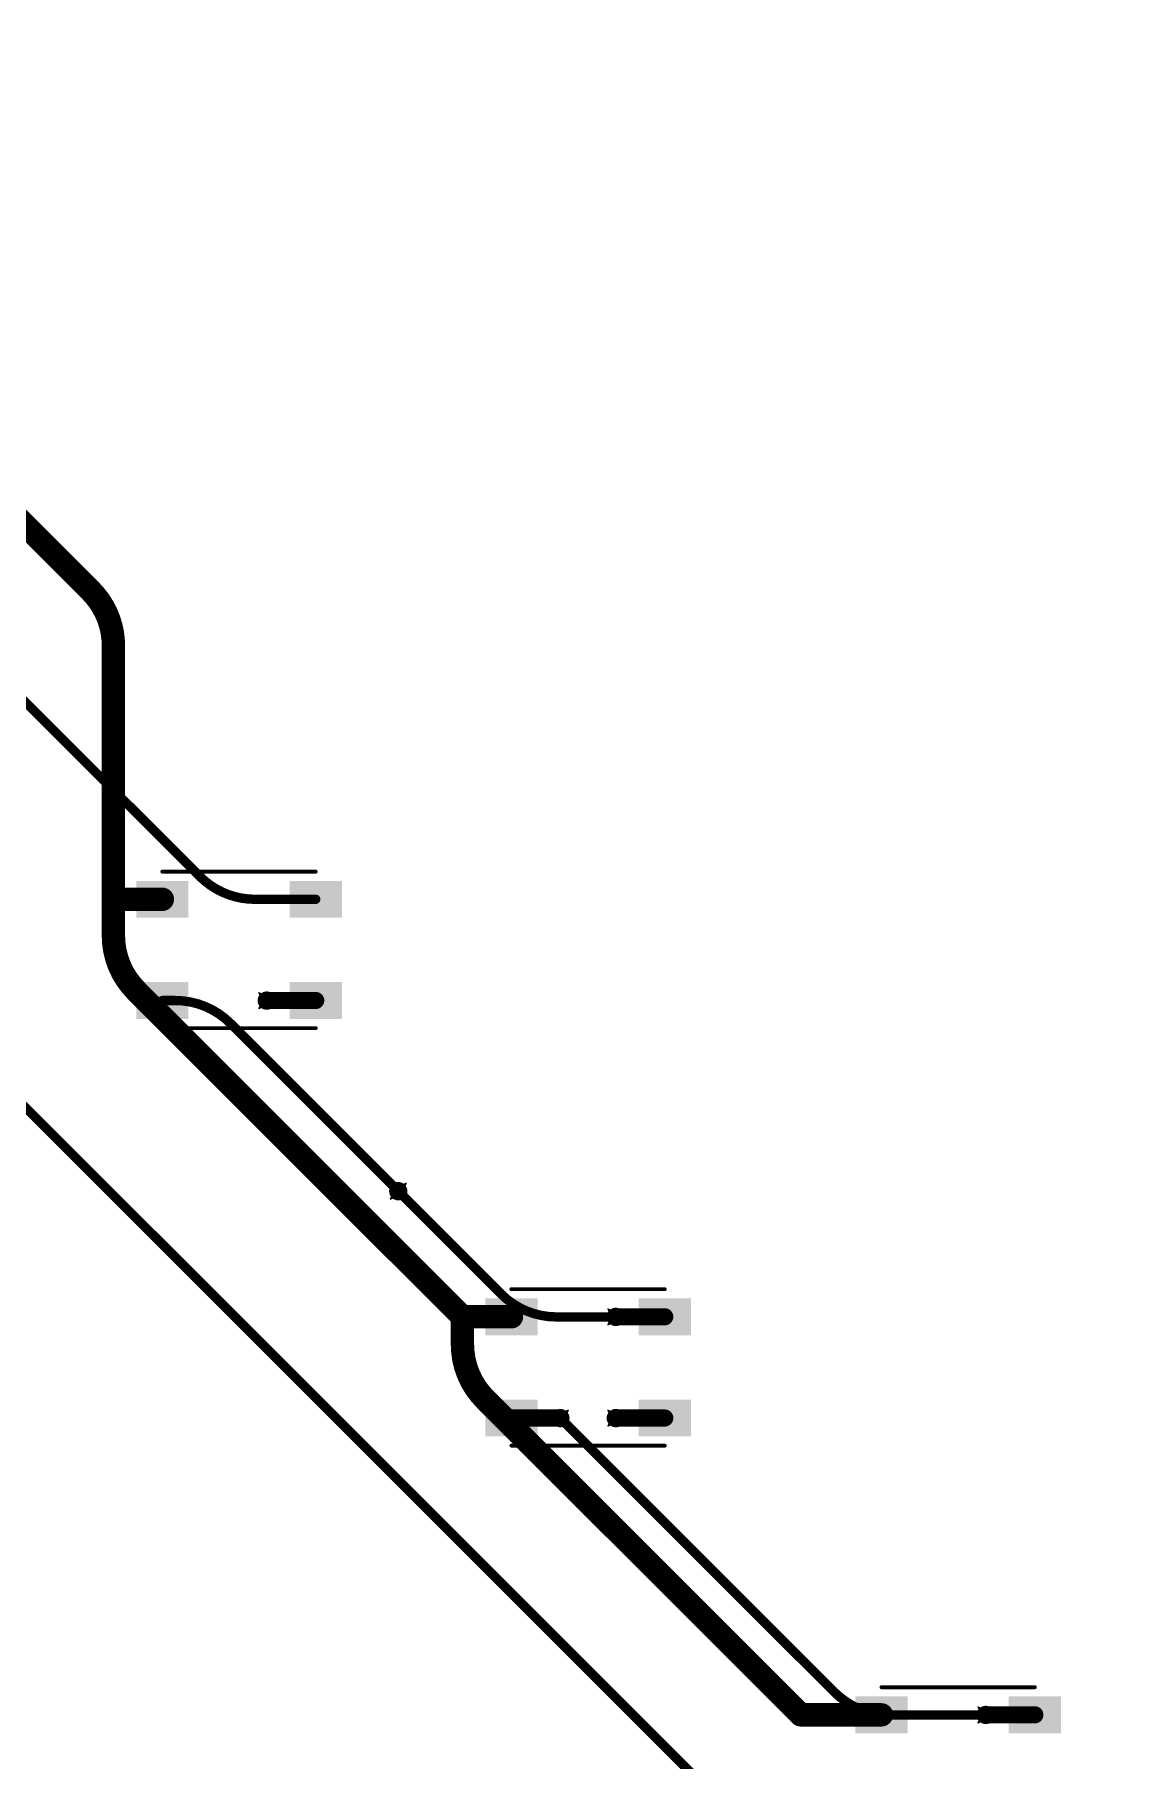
# Model space of a CAD drawing. Header units: inches. Extents: x -11 to 1110, y -7 to 455.
# Drawn here: x 151.7 to 187.6, y 165 to 221.3 of the extents above; entities that cross this region are included whole.
import ezdxf

# ---------------------------------------------------------------- set-up
doc = ezdxf.new("R2010")
doc.units = ezdxf.units.IN
for name, color, linetype in [('Bottom Layer', 5, 'Continuous'), ('Drill Drawing', 1, 'Continuous'), ('Top Layer', 1, 'Continuous'), ('Top Overlay', 2, 'Continuous'), ('Top Paste', 8, 'Continuous'), ('Top Solder', 216, 'Continuous'), ('Via Holes', 16, 'Continuous')]:
    doc.layers.add(name, color=color, linetype=linetype)

# ---------------------------------------------------------------- blocks, each defined once
blk = doc.blocks.new('WS2812B_B_W_144')
at = {"layer": 'Top Layer'}
for points in [[(-3.24999985, 2.15000078), (-1.75000031, 2.15000078), (-1.75000031, 1.15000278), (-3.24999985, 1.15000278)], [(3.24999985, 1.15000278), (1.75000031, 1.15000278), (1.75000031, 2.15000078), (3.24999985, 2.15000078)], [(-3.24999985, -1.15000024), (-1.75000031, -1.15000024), (-1.75000031, -2.14999824), (-3.24999985, -2.14999824)], [(1.75000031, -1.15000024), (3.24999985, -1.15000024), (3.24999985, -2.14999824), (1.75000031, -2.14999824)]]:
    blk.add_hatch(color=1, dxfattribs=at).paths.add_polyline_path(points)
at = {"layer": 'Top Paste'}
for points in [[(-3.24999985, 2.15000078), (-1.75000031, 2.15000078), (-1.75000031, 1.15000278), (-3.24999985, 1.15000278)], [(3.24999985, 1.15000278), (1.75000031, 1.15000278), (1.75000031, 2.15000078), (3.24999985, 2.15000078)], [(-3.24999985, -1.15000024), (-1.75000031, -1.15000024), (-1.75000031, -2.14999824), (-3.24999985, -2.14999824)], [(1.75000031, -1.15000024), (3.24999985, -1.15000024), (3.24999985, -2.14999824), (1.75000031, -2.14999824)]]:
    blk.add_hatch(color=8, dxfattribs=at).paths.add_polyline_path(points)
at = {"layer": 'Top Solder'}
for points in [[(-3.35159985, 2.25160078), (-1.64840031, 2.25160078), (-1.64840031, 1.04840278), (-3.35159985, 1.04840278)], [(3.35159985, 1.04840278), (1.64840031, 1.04840278), (1.64840031, 2.25160078), (3.35159985, 2.25160078)], [(-3.35159985, -1.04840024), (-1.64840031, -1.04840024), (-1.64840031, -2.25159824), (-3.35159985, -2.25159824)], [(1.64840031, -1.04840024), (3.35159985, -1.04840024), (3.35159985, -2.25159824), (1.64840031, -2.25159824)]]:
    blk.add_hatch(color=216, dxfattribs=at).paths.add_polyline_path(points)
at = {"layer": 'Top Overlay'}
for points in [[(-2.50000008, 2.55080008, 0.127, 0.127, 0), (2.50000008, 2.55080008, 0.127, 0.127, 0)], [(-3.556, 1.8034, 0.254, 0.254, 0), (-3.429, 1.6764, 0.254, 0.254, 0)], [(-3.556, 1.5494, 0.254, 0.254, 0), (-3.556, 1.8034, 0.254, 0.254, 0)], [(-3.556, 1.5494, 0.254, 0.254, 0), (-3.429, 1.6764, 0.254, 0.254, 0)], [(-2.50000008, -2.55079754, 0.127, 0.127, 0), (2.50000008, -2.55079754, 0.127, 0.127, 0)]]:
    blk.add_lwpolyline(points, format="xyseb", dxfattribs=at)
for points in [[(-2.53175008, 2.55080008, 0.0635, 0.0635, 1), (-2.46825008, 2.55080008, 0.0635, 0.0635, 1)], [(2.46825008, 2.55080008, 0.0635, 0.0635, 1), (2.53175008, 2.55080008, 0.0635, 0.0635, 1)], [(-3.619499999999999, 1.8034, 0.127, 0.127, 1), (-3.4925, 1.8034, 0.127, 0.127, 1)], [(-3.619499999999999, 1.8034, 0.127, 0.127, 1), (-3.4925, 1.8034, 0.127, 0.127, 1)], [(-3.4925, 1.6764, 0.127, 0.127, 1), (-3.3655, 1.6764, 0.127, 0.127, 1)], [(-3.4925, 1.6764, 0.127, 0.127, 1), (-3.3655, 1.6764, 0.127, 0.127, 1)], [(-3.619499999999999, 1.5494, 0.127, 0.127, 1), (-3.4925, 1.5494, 0.127, 0.127, 1)], [(-3.619499999999999, 1.5494, 0.127, 0.127, 1), (-3.4925, 1.5494, 0.127, 0.127, 1)], [(-2.53175008, -2.55079754, 0.0635, 0.0635, 1), (-2.46825008, -2.55079754, 0.0635, 0.0635, 1)], [(2.46825008, -2.55079754, 0.0635, 0.0635, 1), (2.53175008, -2.55079754, 0.0635, 0.0635, 1)]]:
    blk.add_lwpolyline(points, format="xyseb", close=True, dxfattribs=at)
blk = doc.blocks.new('WS2812B_B_W_153')
at = {"layer": 'Top Layer'}
for points in [[(-3.24999985, 2.15000078), (-1.75000031, 2.15000078), (-1.75000031, 1.15000278), (-3.24999985, 1.15000278)], [(3.24999985, 1.15000278), (1.75000031, 1.15000278), (1.75000031, 2.15000078), (3.24999985, 2.15000078)], [(-3.24999985, -1.15000024), (-1.75000031, -1.15000024), (-1.75000031, -2.14999824), (-3.24999985, -2.14999824)], [(1.75000031, -1.15000024), (3.24999985, -1.15000024), (3.24999985, -2.14999824), (1.75000031, -2.14999824)]]:
    blk.add_hatch(color=1, dxfattribs=at).paths.add_polyline_path(points)
at = {"layer": 'Top Paste'}
for points in [[(-3.24999985, 2.15000078), (-1.75000031, 2.15000078), (-1.75000031, 1.15000278), (-3.24999985, 1.15000278)], [(3.24999985, 1.15000278), (1.75000031, 1.15000278), (1.75000031, 2.15000078), (3.24999985, 2.15000078)], [(-3.24999985, -1.15000024), (-1.75000031, -1.15000024), (-1.75000031, -2.14999824), (-3.24999985, -2.14999824)], [(1.75000031, -1.15000024), (3.24999985, -1.15000024), (3.24999985, -2.14999824), (1.75000031, -2.14999824)]]:
    blk.add_hatch(color=8, dxfattribs=at).paths.add_polyline_path(points)
at = {"layer": 'Top Solder'}
for points in [[(-3.35159985, 2.25160078), (-1.64840031, 2.25160078), (-1.64840031, 1.04840278), (-3.35159985, 1.04840278)], [(3.35159985, 1.04840278), (1.64840031, 1.04840278), (1.64840031, 2.25160078), (3.35159985, 2.25160078)], [(-3.35159985, -1.04840024), (-1.64840031, -1.04840024), (-1.64840031, -2.25159824), (-3.35159985, -2.25159824)], [(1.64840031, -1.04840024), (3.35159985, -1.04840024), (3.35159985, -2.25159824), (1.64840031, -2.25159824)]]:
    blk.add_hatch(color=216, dxfattribs=at).paths.add_polyline_path(points)
at = {"layer": 'Top Overlay'}
for points in [[(-2.50000008, 2.55080008, 0.127, 0.127, 0), (2.50000008, 2.55080008, 0.127, 0.127, 0)], [(-3.556, 1.8034, 0.254, 0.254, 0), (-3.429, 1.6764, 0.254, 0.254, 0)], [(-3.556, 1.5494, 0.254, 0.254, 0), (-3.556, 1.8034, 0.254, 0.254, 0)], [(-3.556, 1.5494, 0.254, 0.254, 0), (-3.429, 1.6764, 0.254, 0.254, 0)], [(-2.50000008, -2.55079754, 0.127, 0.127, 0), (2.50000008, -2.55079754, 0.127, 0.127, 0)]]:
    blk.add_lwpolyline(points, format="xyseb", dxfattribs=at)
for points in [[(-2.53175008, 2.55080008, 0.0635, 0.0635, 1), (-2.46825008, 2.55080008, 0.0635, 0.0635, 1)], [(2.46825008, 2.55080008, 0.0635, 0.0635, 1), (2.53175008, 2.55080008, 0.0635, 0.0635, 1)], [(-3.619499999999999, 1.8034, 0.127, 0.127, 1), (-3.4925, 1.8034, 0.127, 0.127, 1)], [(-3.619499999999999, 1.8034, 0.127, 0.127, 1), (-3.4925, 1.8034, 0.127, 0.127, 1)], [(-3.4925, 1.6764, 0.127, 0.127, 1), (-3.3655, 1.6764, 0.127, 0.127, 1)], [(-3.4925, 1.6764, 0.127, 0.127, 1), (-3.3655, 1.6764, 0.127, 0.127, 1)], [(-3.619499999999999, 1.5494, 0.127, 0.127, 1), (-3.4925, 1.5494, 0.127, 0.127, 1)], [(-3.619499999999999, 1.5494, 0.127, 0.127, 1), (-3.4925, 1.5494, 0.127, 0.127, 1)], [(-2.53175008, -2.55079754, 0.0635, 0.0635, 1), (-2.46825008, -2.55079754, 0.0635, 0.0635, 1)], [(2.46825008, -2.55079754, 0.0635, 0.0635, 1), (2.53175008, -2.55079754, 0.0635, 0.0635, 1)]]:
    blk.add_lwpolyline(points, format="xyseb", close=True, dxfattribs=at)
blk = doc.blocks.new('WS2812B_B_W_162')
at = {"layer": 'Top Layer'}
for points in [[(-3.24999985, 2.15000078), (-1.75000031, 2.15000078), (-1.75000031, 1.15000278), (-3.24999985, 1.15000278)], [(3.24999985, 1.15000278), (1.75000031, 1.15000278), (1.75000031, 2.15000078), (3.24999985, 2.15000078)], [(-3.24999985, -1.15000024), (-1.75000031, -1.15000024), (-1.75000031, -2.14999824), (-3.24999985, -2.14999824)], [(1.75000031, -1.15000024), (3.24999985, -1.15000024), (3.24999985, -2.14999824), (1.75000031, -2.14999824)]]:
    blk.add_hatch(color=1, dxfattribs=at).paths.add_polyline_path(points)
at = {"layer": 'Top Paste'}
for points in [[(-3.24999985, 2.15000078), (-1.75000031, 2.15000078), (-1.75000031, 1.15000278), (-3.24999985, 1.15000278)], [(3.24999985, 1.15000278), (1.75000031, 1.15000278), (1.75000031, 2.15000078), (3.24999985, 2.15000078)], [(-3.24999985, -1.15000024), (-1.75000031, -1.15000024), (-1.75000031, -2.14999824), (-3.24999985, -2.14999824)], [(1.75000031, -1.15000024), (3.24999985, -1.15000024), (3.24999985, -2.14999824), (1.75000031, -2.14999824)]]:
    blk.add_hatch(color=8, dxfattribs=at).paths.add_polyline_path(points)
at = {"layer": 'Top Solder'}
for points in [[(-3.35159985, 2.25160078), (-1.64840031, 2.25160078), (-1.64840031, 1.04840278), (-3.35159985, 1.04840278)], [(3.35159985, 1.04840278), (1.64840031, 1.04840278), (1.64840031, 2.25160078), (3.35159985, 2.25160078)], [(-3.35159985, -1.04840024), (-1.64840031, -1.04840024), (-1.64840031, -2.25159824), (-3.35159985, -2.25159824)], [(1.64840031, -1.04840024), (3.35159985, -1.04840024), (3.35159985, -2.25159824), (1.64840031, -2.25159824)]]:
    blk.add_hatch(color=216, dxfattribs=at).paths.add_polyline_path(points)
at = {"layer": 'Top Overlay'}
for points in [[(-2.50000008, 2.55080008, 0.127, 0.127, 0), (2.50000008, 2.55080008, 0.127, 0.127, 0)], [(-3.556, 1.8034, 0.254, 0.254, 0), (-3.429, 1.6764, 0.254, 0.254, 0)], [(-3.556, 1.5494, 0.254, 0.254, 0), (-3.556, 1.8034, 0.254, 0.254, 0)], [(-3.556, 1.5494, 0.254, 0.254, 0), (-3.429, 1.6764, 0.254, 0.254, 0)], [(-2.50000008, -2.55079754, 0.127, 0.127, 0), (2.50000008, -2.55079754, 0.127, 0.127, 0)]]:
    blk.add_lwpolyline(points, format="xyseb", dxfattribs=at)
for points in [[(-2.53175008, 2.55080008, 0.0635, 0.0635, 1), (-2.46825008, 2.55080008, 0.0635, 0.0635, 1)], [(2.46825008, 2.55080008, 0.0635, 0.0635, 1), (2.53175008, 2.55080008, 0.0635, 0.0635, 1)], [(-3.619499999999999, 1.8034, 0.127, 0.127, 1), (-3.4925, 1.8034, 0.127, 0.127, 1)], [(-3.619499999999999, 1.8034, 0.127, 0.127, 1), (-3.4925, 1.8034, 0.127, 0.127, 1)], [(-3.4925, 1.6764, 0.127, 0.127, 1), (-3.3655, 1.6764, 0.127, 0.127, 1)], [(-3.4925, 1.6764, 0.127, 0.127, 1), (-3.3655, 1.6764, 0.127, 0.127, 1)], [(-3.619499999999999, 1.5494, 0.127, 0.127, 1), (-3.4925, 1.5494, 0.127, 0.127, 1)], [(-3.619499999999999, 1.5494, 0.127, 0.127, 1), (-3.4925, 1.5494, 0.127, 0.127, 1)], [(-2.53175008, -2.55079754, 0.0635, 0.0635, 1), (-2.46825008, -2.55079754, 0.0635, 0.0635, 1)], [(2.46825008, -2.55079754, 0.0635, 0.0635, 1), (2.53175008, -2.55079754, 0.0635, 0.0635, 1)]]:
    blk.add_lwpolyline(points, format="xyseb", close=True, dxfattribs=at)

msp = doc.modelspace()

# ---------------------------------------------------------------- hatches: boundary and pattern name
at = {"layer": 'Bottom Layer'}
h = msp.add_hatch(color=5, dxfattribs=at)
edge = h.paths.add_edge_path()
edge.add_arc((154.22556912, 193.0930098), 0.2999994, 0, 360)
h = msp.add_hatch(color=5, dxfattribs=at)
edge = h.paths.add_edge_path()
edge.add_arc((159.22556928, 189.79300878), 0.2999994, 0, 360)
h = msp.add_hatch(color=5, dxfattribs=at)
edge = h.paths.add_edge_path()
edge.add_arc((163.5125, 183.5785), 0.2999994, 0, 360)
h = msp.add_hatch(color=5, dxfattribs=at)
edge = h.paths.add_edge_path()
edge.add_arc((165.60476912, 179.4786098), 0.2999994, 0, 360)
h = msp.add_hatch(color=5, dxfattribs=at)
edge = h.paths.add_edge_path()
edge.add_arc((170.60476928, 179.4786098), 0.2999994, 0, 360)
h = msp.add_hatch(color=5, dxfattribs=at)
edge = h.paths.add_edge_path()
edge.add_arc((168.7960302, 176.17860878), 0.2999994, 0, 360)
h = msp.add_hatch(color=5, dxfattribs=at)
edge = h.paths.add_edge_path()
edge.add_arc((170.60476928, 176.17860878), 0.2999994, 0, 360)
h = msp.add_hatch(color=5, dxfattribs=at)
edge = h.paths.add_edge_path()
edge.add_arc((176.63360152, 166.5026007), 0.2999994, 0, 360)
h = msp.add_hatch(color=5, dxfattribs=at)
edge = h.paths.add_edge_path()
edge.add_arc((182.66976928, 166.4992098), 0.2999994, 0, 360)
at = {"layer": 'Top Layer'}
h = msp.add_hatch(color=1, dxfattribs=at)
edge = h.paths.add_edge_path()
edge.add_arc((154.22556912, 193.0930098), 0.2999994, 0, 360)
h = msp.add_hatch(color=1, dxfattribs=at)
edge = h.paths.add_edge_path()
edge.add_arc((159.22556928, 189.79300878), 0.2999994, 0, 360)
h = msp.add_hatch(color=1, dxfattribs=at)
edge = h.paths.add_edge_path()
edge.add_arc((163.5125, 183.5785), 0.2999994, 0, 360)
h = msp.add_hatch(color=1, dxfattribs=at)
edge = h.paths.add_edge_path()
edge.add_arc((165.60476912, 179.4786098), 0.2999994, 0, 360)
h = msp.add_hatch(color=1, dxfattribs=at)
edge = h.paths.add_edge_path()
edge.add_arc((170.60476928, 179.4786098), 0.2999994, 0, 360)
h = msp.add_hatch(color=1, dxfattribs=at)
edge = h.paths.add_edge_path()
edge.add_arc((168.7960302, 176.17860878), 0.2999994, 0, 360)
h = msp.add_hatch(color=1, dxfattribs=at)
edge = h.paths.add_edge_path()
edge.add_arc((170.60476928, 176.17860878), 0.2999994, 0, 360)
h = msp.add_hatch(color=1, dxfattribs=at)
edge = h.paths.add_edge_path()
edge.add_arc((176.63360152, 166.5026007), 0.2999994, 0, 360)
h = msp.add_hatch(color=1, dxfattribs=at)
edge = h.paths.add_edge_path()
edge.add_arc((182.66976928, 166.4992098), 0.2999994, 0, 360)
at = {"layer": 'Via Holes'}
h = msp.add_hatch(color=7, dxfattribs=at)
edge = h.paths.add_edge_path()
edge.add_arc((154.22556912, 193.0930098), 0.1499997, 0, 360)
h = msp.add_hatch(color=7, dxfattribs=at)
edge = h.paths.add_edge_path()
edge.add_arc((159.22556928, 189.79300878), 0.1499997, 0, 360)
h = msp.add_hatch(color=7, dxfattribs=at)
edge = h.paths.add_edge_path()
edge.add_arc((163.5125, 183.5785), 0.1499997, 0, 360)
h = msp.add_hatch(color=7, dxfattribs=at)
edge = h.paths.add_edge_path()
edge.add_arc((165.60476912, 179.4786098), 0.1499997, 0, 360)
h = msp.add_hatch(color=7, dxfattribs=at)
edge = h.paths.add_edge_path()
edge.add_arc((170.60476928, 179.4786098), 0.1499997, 0, 360)
h = msp.add_hatch(color=7, dxfattribs=at)
edge = h.paths.add_edge_path()
edge.add_arc((168.7960302, 176.17860878), 0.1499997, 0, 360)
h = msp.add_hatch(color=7, dxfattribs=at)
edge = h.paths.add_edge_path()
edge.add_arc((170.60476928, 176.17860878), 0.1499997, 0, 360)
h = msp.add_hatch(color=7, dxfattribs=at)
edge = h.paths.add_edge_path()
edge.add_arc((176.63360152, 166.5026007), 0.1499997, 0, 360)
h = msp.add_hatch(color=7, dxfattribs=at)
edge = h.paths.add_edge_path()
edge.add_arc((182.66976928, 166.4992098), 0.1499997, 0, 360)

# ---------------------------------------------------------------- linework, layer by layer
at = {"layer": 'Bottom Layer'}
for points in [[(110.1598, 227.5078, 0.3048, 0.3048, 0), (187.4266, 150.241, 0.3048, 0.3048, 0)], [(150.09373842, 206.54766158, 0.7619999999999999, 0.7619999999999999, 0), (153.4816209, 203.1597791, 0.7619999999999999, 0.7619999999999999, 0)], [(153.4816209, 203.1597791, 0.7619999999999999, 0.7619999999999999, -0.198912367379658), (154.22556912, 201.36372732, 0.7619999999999999, 0.7619999999999999, 0)], [(154.22556912, 193.0930098, 0.7619999999999999, 0.7619999999999999, 0), (154.22556912, 201.36372732, 0.7619999999999999, 0.7619999999999999, 0)], [(154.22556912, 191.90991336, 0.7619999999999999, 0.7619999999999999, 0), (154.22556912, 193.0930098, 0.7619999999999999, 0.7619999999999999, 0)], [(154.96951734, 190.11386158, 0.7619999999999999, 0.7619999999999999, -0.198912367379658), (154.22556912, 191.90991336, 0.7619999999999999, 0.7619999999999999, 0)], [(154.96951734, 190.11386158, 0.7619999999999999, 0.7619999999999999, 0), (165.60476912, 179.4786098, 0.7619999999999999, 0.7619999999999999, 0)], [(163.5125, 183.5785, 0.3048, 0.3048, 0), (166.86844198, 180.22255802, 0.3048, 0.3048, 0)], [(168.66449376, 179.4786098, 0.3048, 0.3048, -0.198912367379658), (166.86844198, 180.22255802, 0.3048, 0.3048, 0)], [(165.60476912, 178.58353666, 0.7619999999999999, 0.7619999999999999, 0), (165.60476912, 179.4786098, 0.7619999999999999, 0.7619999999999999, 0)], [(168.66449376, 179.4786098, 0.3048, 0.3048, 0), (170.60476928, 179.4786098, 0.3048, 0.3048, 0)], [(166.34871734, 176.78748488, 0.7619999999999999, 0.7619999999999999, -0.198912367379658), (165.60476912, 178.58353666, 0.7619999999999999, 0.7619999999999999, 0)], [(166.34871734, 176.78748488, 0.7619999999999999, 0.7619999999999999, 0), (176.63360152, 166.5026007, 0.7619999999999999, 0.7619999999999999, 0)], [(168.7960302, 176.17860878, 0.3048, 0.3048, 0), (177.73148096, 167.24315802, 0.3048, 0.3048, 0)], [(179.52394118, 166.49921234, 0.3048, 0.3048, -0.198544851049752), (177.73148096, 167.24315802, 0.3048, 0.3048, 0)], [(179.52753274, 166.4992098, 0.3048, 0.3048, -0.0003535534347885579), (179.52394118, 166.49921234, 0.3048, 0.3048, 0)], [(179.52753274, 166.4992098, 0.3048, 0.3048, 0), (182.66976928, 166.4992098, 0.3048, 0.3048, 0)]]:
    msp.add_lwpolyline(points, format="xyseb", dxfattribs=at)
for points in [[(153.2911209, 203.1597791, 0.3809999999999999, 0.3809999999999999, 1), (153.6721209, 203.1597791, 0.3809999999999999, 0.3809999999999999, 1)], [(153.2911209, 203.1597791, 0.3809999999999999, 0.3809999999999999, 1), (153.6721209, 203.1597791, 0.3809999999999999, 0.3809999999999999, 1)], [(154.03506912, 201.36372732, 0.3809999999999999, 0.3809999999999999, 1), (154.41606912, 201.36372732, 0.3809999999999999, 0.3809999999999999, 1)], [(154.03506912, 201.36372732, 0.3809999999999999, 0.3809999999999999, 1), (154.41606912, 201.36372732, 0.3809999999999999, 0.3809999999999999, 1)], [(154.03506912, 193.0930098, 0.3809999999999999, 0.3809999999999999, 1), (154.41606912, 193.0930098, 0.3809999999999999, 0.3809999999999999, 1)], [(154.03506912, 193.0930098, 0.3809999999999999, 0.3809999999999999, 1), (154.41606912, 193.0930098, 0.3809999999999999, 0.3809999999999999, 1)], [(154.03506912, 191.90991336, 0.3809999999999999, 0.3809999999999999, 1), (154.41606912, 191.90991336, 0.3809999999999999, 0.3809999999999999, 1)], [(154.03506912, 191.90991336, 0.3809999999999999, 0.3809999999999999, 1), (154.41606912, 191.90991336, 0.3809999999999999, 0.3809999999999999, 1)], [(154.77901734, 190.11386158, 0.3809999999999999, 0.3809999999999999, 1), (155.16001734, 190.11386158, 0.3809999999999999, 0.3809999999999999, 1)], [(154.77901734, 190.11386158, 0.3809999999999999, 0.3809999999999999, 1), (155.16001734, 190.11386158, 0.3809999999999999, 0.3809999999999999, 1)], [(163.4363, 183.5785, 0.1524, 0.1524, 1), (163.5887, 183.5785, 0.1524, 0.1524, 1)], [(166.79224198, 180.22255802, 0.1524, 0.1524, 1), (166.94464198, 180.22255802, 0.1524, 0.1524, 1)], [(166.79224198, 180.22255802, 0.1524, 0.1524, 1), (166.94464198, 180.22255802, 0.1524, 0.1524, 1)], [(165.41426912, 179.4786098, 0.3809999999999999, 0.3809999999999999, 1), (165.79526912, 179.4786098, 0.3809999999999999, 0.3809999999999999, 1)], [(165.41426912, 179.4786098, 0.3809999999999999, 0.3809999999999999, 1), (165.79526912, 179.4786098, 0.3809999999999999, 0.3809999999999999, 1)], [(168.58829376, 179.4786098, 0.1524, 0.1524, 1), (168.74069376, 179.4786098, 0.1524, 0.1524, 1)], [(168.58829376, 179.4786098, 0.1524, 0.1524, 1), (168.74069376, 179.4786098, 0.1524, 0.1524, 1)], [(170.52856928, 179.4786098, 0.1524, 0.1524, 1), (170.68096928, 179.4786098, 0.1524, 0.1524, 1)], [(165.41426912, 178.58353666, 0.3809999999999999, 0.3809999999999999, 1), (165.79526912, 178.58353666, 0.3809999999999999, 0.3809999999999999, 1)], [(165.41426912, 178.58353666, 0.3809999999999999, 0.3809999999999999, 1), (165.79526912, 178.58353666, 0.3809999999999999, 0.3809999999999999, 1)], [(166.15821734, 176.78748488, 0.3809999999999999, 0.3809999999999999, 1), (166.53921734, 176.78748488, 0.3809999999999999, 0.3809999999999999, 1)], [(166.15821734, 176.78748488, 0.3809999999999999, 0.3809999999999999, 1), (166.53921734, 176.78748488, 0.3809999999999999, 0.3809999999999999, 1)], [(168.7198302, 176.17860878, 0.1524, 0.1524, 1), (168.8722302, 176.17860878, 0.1524, 0.1524, 1)], [(177.65528096, 167.24315802, 0.1524, 0.1524, 1), (177.80768096, 167.24315802, 0.1524, 0.1524, 1)], [(177.65528096, 167.24315802, 0.1524, 0.1524, 1), (177.80768096, 167.24315802, 0.1524, 0.1524, 1)], [(176.44310152, 166.5026007, 0.3809999999999999, 0.3809999999999999, 1), (176.82410152, 166.5026007, 0.3809999999999999, 0.3809999999999999, 1)], [(179.44774118, 166.49921234, 0.1524, 0.1524, 1), (179.60014118, 166.49921234, 0.1524, 0.1524, 1)], [(179.44774118, 166.49921234, 0.1524, 0.1524, 1), (179.60014118, 166.49921234, 0.1524, 0.1524, 1)], [(179.45133274, 166.4992098, 0.1524, 0.1524, 1), (179.60373274, 166.4992098, 0.1524, 0.1524, 1)], [(179.45133274, 166.4992098, 0.1524, 0.1524, 1), (179.60373274, 166.4992098, 0.1524, 0.1524, 1)], [(182.59356928, 166.4992098, 0.1524, 0.1524, 1), (182.74596928, 166.4992098, 0.1524, 0.1524, 1)]]:
    msp.add_lwpolyline(points, format="xyseb", close=True, dxfattribs=at)
at = {"layer": 'Drill Drawing'}
for points in [[(153.97156912, 193.3470098, 0.0508, 0.0508, 0), (154.22556912, 193.2200098, 0.0508, 0.0508, 0)], [(153.97156912, 193.3470098, 0.0508, 0.0508, 0), (154.09856912, 193.0930098, 0.0508, 0.0508, 0)], [(153.97156912, 192.8390098, 0.0508, 0.0508, 0), (154.09856912, 193.0930098, 0.0508, 0.0508, 0)], [(154.22556912, 193.2200098, 0.0508, 0.0508, 0), (154.47956912, 193.3470098, 0.0508, 0.0508, 0)], [(154.35256912, 193.0930098, 0.0508, 0.0508, 0), (154.47956912, 193.3470098, 0.0508, 0.0508, 0)], [(154.35256912, 193.0930098, 0.0508, 0.0508, 0), (154.47956912, 192.8390098, 0.0508, 0.0508, 0)], [(153.97156912, 192.8390098, 0.0508, 0.0508, 0), (154.22556912, 192.9660098, 0.0508, 0.0508, 0)], [(154.22556912, 192.9660098, 0.0508, 0.0508, 0), (154.47956912, 192.8390098, 0.0508, 0.0508, 0)], [(158.97156928, 190.04700878, 0.0508, 0.0508, 0), (159.22556928, 189.92000878, 0.0508, 0.0508, 0)], [(158.97156928, 190.04700878, 0.0508, 0.0508, 0), (159.09856928, 189.79300878, 0.0508, 0.0508, 0)], [(158.97156928, 189.53900878, 0.0508, 0.0508, 0), (159.09856928, 189.79300878, 0.0508, 0.0508, 0)], [(158.97156928, 189.53900878, 0.0508, 0.0508, 0), (159.22556928, 189.66600878, 0.0508, 0.0508, 0)], [(159.22556928, 189.92000878, 0.0508, 0.0508, 0), (159.47956928, 190.04700878, 0.0508, 0.0508, 0)], [(159.22556928, 189.66600878, 0.0508, 0.0508, 0), (159.47956928, 189.53900878, 0.0508, 0.0508, 0)], [(159.35256928, 189.79300878, 0.0508, 0.0508, 0), (159.47956928, 190.04700878, 0.0508, 0.0508, 0)], [(159.35256928, 189.79300878, 0.0508, 0.0508, 0), (159.47956928, 189.53900878, 0.0508, 0.0508, 0)], [(163.2585, 183.8325, 0.0508, 0.0508, 0), (163.5125, 183.7055, 0.0508, 0.0508, 0)], [(163.2585, 183.8325, 0.0508, 0.0508, 0), (163.3855, 183.5785, 0.0508, 0.0508, 0)], [(163.2585, 183.3245, 0.0508, 0.0508, 0), (163.3855, 183.5785, 0.0508, 0.0508, 0)], [(163.5125, 183.7055, 0.0508, 0.0508, 0), (163.7665, 183.8325, 0.0508, 0.0508, 0)], [(163.6395, 183.5785, 0.0508, 0.0508, 0), (163.7665, 183.8325, 0.0508, 0.0508, 0)], [(163.6395, 183.5785, 0.0508, 0.0508, 0), (163.7665, 183.3245, 0.0508, 0.0508, 0)], [(163.2585, 183.3245, 0.0508, 0.0508, 0), (163.5125, 183.4515, 0.0508, 0.0508, 0)], [(163.5125, 183.4515, 0.0508, 0.0508, 0), (163.7665, 183.3245, 0.0508, 0.0508, 0)], [(165.35076912, 179.7326098, 0.0508, 0.0508, 0), (165.60476912, 179.6056098, 0.0508, 0.0508, 0)], [(165.35076912, 179.7326098, 0.0508, 0.0508, 0), (165.47776912, 179.4786098, 0.0508, 0.0508, 0)], [(165.60476912, 179.6056098, 0.0508, 0.0508, 0), (165.85876912, 179.7326098, 0.0508, 0.0508, 0)], [(165.73176912, 179.4786098, 0.0508, 0.0508, 0), (165.85876912, 179.7326098, 0.0508, 0.0508, 0)], [(170.35076928, 179.7326098, 0.0508, 0.0508, 0), (170.60476928, 179.6056098, 0.0508, 0.0508, 0)], [(170.35076928, 179.7326098, 0.0508, 0.0508, 0), (170.47776928, 179.4786098, 0.0508, 0.0508, 0)], [(170.60476928, 179.6056098, 0.0508, 0.0508, 0), (170.85876928, 179.7326098, 0.0508, 0.0508, 0)], [(170.73176928, 179.4786098, 0.0508, 0.0508, 0), (170.85876928, 179.7326098, 0.0508, 0.0508, 0)], [(165.35076912, 179.2246098, 0.0508, 0.0508, 0), (165.47776912, 179.4786098, 0.0508, 0.0508, 0)], [(165.35076912, 179.2246098, 0.0508, 0.0508, 0), (165.60476912, 179.3516098, 0.0508, 0.0508, 0)], [(165.60476912, 179.3516098, 0.0508, 0.0508, 0), (165.85876912, 179.2246098, 0.0508, 0.0508, 0)], [(165.73176912, 179.4786098, 0.0508, 0.0508, 0), (165.85876912, 179.2246098, 0.0508, 0.0508, 0)], [(170.35076928, 179.2246098, 0.0508, 0.0508, 0), (170.47776928, 179.4786098, 0.0508, 0.0508, 0)], [(170.35076928, 179.2246098, 0.0508, 0.0508, 0), (170.60476928, 179.3516098, 0.0508, 0.0508, 0)], [(170.60476928, 179.3516098, 0.0508, 0.0508, 0), (170.85876928, 179.2246098, 0.0508, 0.0508, 0)], [(170.73176928, 179.4786098, 0.0508, 0.0508, 0), (170.85876928, 179.2246098, 0.0508, 0.0508, 0)], [(168.5420302, 176.43260878, 0.0508, 0.0508, 0), (168.7960302, 176.30560878, 0.0508, 0.0508, 0)], [(168.5420302, 176.43260878, 0.0508, 0.0508, 0), (168.6690302, 176.17860878, 0.0508, 0.0508, 0)], [(168.5420302, 175.92460878, 0.0508, 0.0508, 0), (168.6690302, 176.17860878, 0.0508, 0.0508, 0)], [(168.7960302, 176.30560878, 0.0508, 0.0508, 0), (169.0500302, 176.43260878, 0.0508, 0.0508, 0)], [(168.9230302, 176.17860878, 0.0508, 0.0508, 0), (169.0500302, 176.43260878, 0.0508, 0.0508, 0)], [(168.9230302, 176.17860878, 0.0508, 0.0508, 0), (169.0500302, 175.92460878, 0.0508, 0.0508, 0)], [(170.35076928, 176.43260878, 0.0508, 0.0508, 0), (170.60476928, 176.30560878, 0.0508, 0.0508, 0)], [(170.35076928, 176.43260878, 0.0508, 0.0508, 0), (170.47776928, 176.17860878, 0.0508, 0.0508, 0)], [(170.35076928, 175.92460878, 0.0508, 0.0508, 0), (170.47776928, 176.17860878, 0.0508, 0.0508, 0)], [(170.60476928, 176.30560878, 0.0508, 0.0508, 0), (170.85876928, 176.43260878, 0.0508, 0.0508, 0)], [(170.73176928, 176.17860878, 0.0508, 0.0508, 0), (170.85876928, 176.43260878, 0.0508, 0.0508, 0)], [(170.73176928, 176.17860878, 0.0508, 0.0508, 0), (170.85876928, 175.92460878, 0.0508, 0.0508, 0)], [(168.5420302, 175.92460878, 0.0508, 0.0508, 0), (168.7960302, 176.05160878, 0.0508, 0.0508, 0)], [(168.7960302, 176.05160878, 0.0508, 0.0508, 0), (169.0500302, 175.92460878, 0.0508, 0.0508, 0)], [(170.35076928, 175.92460878, 0.0508, 0.0508, 0), (170.60476928, 176.05160878, 0.0508, 0.0508, 0)], [(170.60476928, 176.05160878, 0.0508, 0.0508, 0), (170.85876928, 175.92460878, 0.0508, 0.0508, 0)], [(176.37960152, 166.7566007, 0.0508, 0.0508, 0), (176.63360152, 166.6296007, 0.0508, 0.0508, 0)], [(176.37960152, 166.7566007, 0.0508, 0.0508, 0), (176.50660152, 166.5026007, 0.0508, 0.0508, 0)], [(176.63360152, 166.6296007, 0.0508, 0.0508, 0), (176.88760152, 166.7566007, 0.0508, 0.0508, 0)], [(176.76060152, 166.5026007, 0.0508, 0.0508, 0), (176.88760152, 166.7566007, 0.0508, 0.0508, 0)], [(182.41576928, 166.7532098, 0.0508, 0.0508, 0), (182.66976928, 166.6262098, 0.0508, 0.0508, 0)], [(182.41576928, 166.7532098, 0.0508, 0.0508, 0), (182.54276928, 166.4992098, 0.0508, 0.0508, 0)], [(182.66976928, 166.6262098, 0.0508, 0.0508, 0), (182.92376928, 166.7532098, 0.0508, 0.0508, 0)], [(182.79676928, 166.4992098, 0.0508, 0.0508, 0), (182.92376928, 166.7532098, 0.0508, 0.0508, 0)], [(176.37960152, 166.2486007, 0.0508, 0.0508, 0), (176.50660152, 166.5026007, 0.0508, 0.0508, 0)], [(176.37960152, 166.2486007, 0.0508, 0.0508, 0), (176.63360152, 166.3756007, 0.0508, 0.0508, 0)], [(176.63360152, 166.3756007, 0.0508, 0.0508, 0), (176.88760152, 166.2486007, 0.0508, 0.0508, 0)], [(176.76060152, 166.5026007, 0.0508, 0.0508, 0), (176.88760152, 166.2486007, 0.0508, 0.0508, 0)], [(182.41576928, 166.2452098, 0.0508, 0.0508, 0), (182.54276928, 166.4992098, 0.0508, 0.0508, 0)], [(182.41576928, 166.2452098, 0.0508, 0.0508, 0), (182.66976928, 166.3722098, 0.0508, 0.0508, 0)], [(182.66976928, 166.3722098, 0.0508, 0.0508, 0), (182.92376928, 166.2452098, 0.0508, 0.0508, 0)], [(182.79676928, 166.4992098, 0.0508, 0.0508, 0), (182.92376928, 166.2452098, 0.0508, 0.0508, 0)]]:
    msp.add_lwpolyline(points, format="xyseb", dxfattribs=at)
for points in [[(153.95886912, 193.3470098, 0.0254, 0.0254, 1), (153.98426912, 193.3470098, 0.0254, 0.0254, 1)], [(153.95886912, 193.3470098, 0.0254, 0.0254, 1), (153.98426912, 193.3470098, 0.0254, 0.0254, 1)], [(154.08586912, 193.0930098, 0.0254, 0.0254, 1), (154.11126912, 193.0930098, 0.0254, 0.0254, 1)], [(154.08586912, 193.0930098, 0.0254, 0.0254, 1), (154.11126912, 193.0930098, 0.0254, 0.0254, 1)], [(154.21286912, 193.2200098, 0.0254, 0.0254, 1), (154.23826912, 193.2200098, 0.0254, 0.0254, 1)], [(154.21286912, 193.2200098, 0.0254, 0.0254, 1), (154.23826912, 193.2200098, 0.0254, 0.0254, 1)], [(154.33986912, 193.0930098, 0.0254, 0.0254, 1), (154.36526912, 193.0930098, 0.0254, 0.0254, 1)], [(154.33986912, 193.0930098, 0.0254, 0.0254, 1), (154.36526912, 193.0930098, 0.0254, 0.0254, 1)], [(154.46686912, 193.3470098, 0.0254, 0.0254, 1), (154.49226912, 193.3470098, 0.0254, 0.0254, 1)], [(154.46686912, 193.3470098, 0.0254, 0.0254, 1), (154.49226912, 193.3470098, 0.0254, 0.0254, 1)], [(153.95886912, 192.8390098, 0.0254, 0.0254, 1), (153.98426912, 192.8390098, 0.0254, 0.0254, 1)], [(153.95886912, 192.8390098, 0.0254, 0.0254, 1), (153.98426912, 192.8390098, 0.0254, 0.0254, 1)], [(154.21286912, 192.9660098, 0.0254, 0.0254, 1), (154.23826912, 192.9660098, 0.0254, 0.0254, 1)], [(154.21286912, 192.9660098, 0.0254, 0.0254, 1), (154.23826912, 192.9660098, 0.0254, 0.0254, 1)], [(154.46686912, 192.8390098, 0.0254, 0.0254, 1), (154.49226912, 192.8390098, 0.0254, 0.0254, 1)], [(154.46686912, 192.8390098, 0.0254, 0.0254, 1), (154.49226912, 192.8390098, 0.0254, 0.0254, 1)], [(158.95886928, 190.04700878, 0.0254, 0.0254, 1), (158.98426928, 190.04700878, 0.0254, 0.0254, 1)], [(158.95886928, 190.04700878, 0.0254, 0.0254, 1), (158.98426928, 190.04700878, 0.0254, 0.0254, 1)], [(159.08586928, 189.79300878, 0.0254, 0.0254, 1), (159.11126928, 189.79300878, 0.0254, 0.0254, 1)], [(159.08586928, 189.79300878, 0.0254, 0.0254, 1), (159.11126928, 189.79300878, 0.0254, 0.0254, 1)], [(159.21286928, 189.92000878, 0.0254, 0.0254, 1), (159.23826928, 189.92000878, 0.0254, 0.0254, 1)], [(159.21286928, 189.92000878, 0.0254, 0.0254, 1), (159.23826928, 189.92000878, 0.0254, 0.0254, 1)], [(159.21286928, 189.66600878, 0.0254, 0.0254, 1), (159.23826928, 189.66600878, 0.0254, 0.0254, 1)], [(159.21286928, 189.66600878, 0.0254, 0.0254, 1), (159.23826928, 189.66600878, 0.0254, 0.0254, 1)], [(159.33986928, 189.79300878, 0.0254, 0.0254, 1), (159.36526928, 189.79300878, 0.0254, 0.0254, 1)], [(159.33986928, 189.79300878, 0.0254, 0.0254, 1), (159.36526928, 189.79300878, 0.0254, 0.0254, 1)], [(159.46686928, 190.04700878, 0.0254, 0.0254, 1), (159.49226928, 190.04700878, 0.0254, 0.0254, 1)], [(159.46686928, 190.04700878, 0.0254, 0.0254, 1), (159.49226928, 190.04700878, 0.0254, 0.0254, 1)], [(158.95886928, 189.53900878, 0.0254, 0.0254, 1), (158.98426928, 189.53900878, 0.0254, 0.0254, 1)], [(158.95886928, 189.53900878, 0.0254, 0.0254, 1), (158.98426928, 189.53900878, 0.0254, 0.0254, 1)], [(159.46686928, 189.53900878, 0.0254, 0.0254, 1), (159.49226928, 189.53900878, 0.0254, 0.0254, 1)], [(159.46686928, 189.53900878, 0.0254, 0.0254, 1), (159.49226928, 189.53900878, 0.0254, 0.0254, 1)], [(163.2458, 183.8325, 0.0254, 0.0254, 1), (163.2712, 183.8325, 0.0254, 0.0254, 1)], [(163.2458, 183.8325, 0.0254, 0.0254, 1), (163.2712, 183.8325, 0.0254, 0.0254, 1)], [(163.3728, 183.5785, 0.0254, 0.0254, 1), (163.3982, 183.5785, 0.0254, 0.0254, 1)], [(163.3728, 183.5785, 0.0254, 0.0254, 1), (163.3982, 183.5785, 0.0254, 0.0254, 1)], [(163.4998, 183.7055, 0.0254, 0.0254, 1), (163.5252, 183.7055, 0.0254, 0.0254, 1)], [(163.4998, 183.7055, 0.0254, 0.0254, 1), (163.5252, 183.7055, 0.0254, 0.0254, 1)], [(163.6268, 183.5785, 0.0254, 0.0254, 1), (163.6522, 183.5785, 0.0254, 0.0254, 1)], [(163.6268, 183.5785, 0.0254, 0.0254, 1), (163.6522, 183.5785, 0.0254, 0.0254, 1)], [(163.7538, 183.8325, 0.0254, 0.0254, 1), (163.7792, 183.8325, 0.0254, 0.0254, 1)], [(163.7538, 183.8325, 0.0254, 0.0254, 1), (163.7792, 183.8325, 0.0254, 0.0254, 1)], [(163.2458, 183.3245, 0.0254, 0.0254, 1), (163.2712, 183.3245, 0.0254, 0.0254, 1)], [(163.2458, 183.3245, 0.0254, 0.0254, 1), (163.2712, 183.3245, 0.0254, 0.0254, 1)], [(163.4998, 183.4515, 0.0254, 0.0254, 1), (163.5252, 183.4515, 0.0254, 0.0254, 1)], [(163.4998, 183.4515, 0.0254, 0.0254, 1), (163.5252, 183.4515, 0.0254, 0.0254, 1)], [(163.7538, 183.3245, 0.0254, 0.0254, 1), (163.7792, 183.3245, 0.0254, 0.0254, 1)], [(163.7538, 183.3245, 0.0254, 0.0254, 1), (163.7792, 183.3245, 0.0254, 0.0254, 1)], [(165.33806912, 179.7326098, 0.0254, 0.0254, 1), (165.36346912, 179.7326098, 0.0254, 0.0254, 1)], [(165.33806912, 179.7326098, 0.0254, 0.0254, 1), (165.36346912, 179.7326098, 0.0254, 0.0254, 1)], [(165.59206912, 179.6056098, 0.0254, 0.0254, 1), (165.61746912, 179.6056098, 0.0254, 0.0254, 1)], [(165.59206912, 179.6056098, 0.0254, 0.0254, 1), (165.61746912, 179.6056098, 0.0254, 0.0254, 1)], [(165.84606912, 179.7326098, 0.0254, 0.0254, 1), (165.87146912, 179.7326098, 0.0254, 0.0254, 1)], [(165.84606912, 179.7326098, 0.0254, 0.0254, 1), (165.87146912, 179.7326098, 0.0254, 0.0254, 1)], [(170.33806928, 179.7326098, 0.0254, 0.0254, 1), (170.36346928, 179.7326098, 0.0254, 0.0254, 1)], [(170.33806928, 179.7326098, 0.0254, 0.0254, 1), (170.36346928, 179.7326098, 0.0254, 0.0254, 1)], [(170.59206928, 179.6056098, 0.0254, 0.0254, 1), (170.61746928, 179.6056098, 0.0254, 0.0254, 1)], [(170.59206928, 179.6056098, 0.0254, 0.0254, 1), (170.61746928, 179.6056098, 0.0254, 0.0254, 1)], [(170.84606928, 179.7326098, 0.0254, 0.0254, 1), (170.87146928, 179.7326098, 0.0254, 0.0254, 1)], [(170.84606928, 179.7326098, 0.0254, 0.0254, 1), (170.87146928, 179.7326098, 0.0254, 0.0254, 1)], [(165.33806912, 179.2246098, 0.0254, 0.0254, 1), (165.36346912, 179.2246098, 0.0254, 0.0254, 1)], [(165.33806912, 179.2246098, 0.0254, 0.0254, 1), (165.36346912, 179.2246098, 0.0254, 0.0254, 1)], [(165.46506912, 179.4786098, 0.0254, 0.0254, 1), (165.49046912, 179.4786098, 0.0254, 0.0254, 1)], [(165.46506912, 179.4786098, 0.0254, 0.0254, 1), (165.49046912, 179.4786098, 0.0254, 0.0254, 1)], [(165.59206912, 179.3516098, 0.0254, 0.0254, 1), (165.61746912, 179.3516098, 0.0254, 0.0254, 1)], [(165.59206912, 179.3516098, 0.0254, 0.0254, 1), (165.61746912, 179.3516098, 0.0254, 0.0254, 1)], [(165.71906912, 179.4786098, 0.0254, 0.0254, 1), (165.74446912, 179.4786098, 0.0254, 0.0254, 1)], [(165.71906912, 179.4786098, 0.0254, 0.0254, 1), (165.74446912, 179.4786098, 0.0254, 0.0254, 1)], [(165.84606912, 179.2246098, 0.0254, 0.0254, 1), (165.87146912, 179.2246098, 0.0254, 0.0254, 1)], [(165.84606912, 179.2246098, 0.0254, 0.0254, 1), (165.87146912, 179.2246098, 0.0254, 0.0254, 1)], [(170.33806928, 179.2246098, 0.0254, 0.0254, 1), (170.36346928, 179.2246098, 0.0254, 0.0254, 1)], [(170.33806928, 179.2246098, 0.0254, 0.0254, 1), (170.36346928, 179.2246098, 0.0254, 0.0254, 1)], [(170.46506928, 179.4786098, 0.0254, 0.0254, 1), (170.49046928, 179.4786098, 0.0254, 0.0254, 1)], [(170.46506928, 179.4786098, 0.0254, 0.0254, 1), (170.49046928, 179.4786098, 0.0254, 0.0254, 1)], [(170.59206928, 179.3516098, 0.0254, 0.0254, 1), (170.61746928, 179.3516098, 0.0254, 0.0254, 1)], [(170.59206928, 179.3516098, 0.0254, 0.0254, 1), (170.61746928, 179.3516098, 0.0254, 0.0254, 1)], [(170.71906928, 179.4786098, 0.0254, 0.0254, 1), (170.74446928, 179.4786098, 0.0254, 0.0254, 1)], [(170.71906928, 179.4786098, 0.0254, 0.0254, 1), (170.74446928, 179.4786098, 0.0254, 0.0254, 1)], [(170.84606928, 179.2246098, 0.0254, 0.0254, 1), (170.87146928, 179.2246098, 0.0254, 0.0254, 1)], [(170.84606928, 179.2246098, 0.0254, 0.0254, 1), (170.87146928, 179.2246098, 0.0254, 0.0254, 1)], [(168.5293302, 176.43260878, 0.0254, 0.0254, 1), (168.5547302, 176.43260878, 0.0254, 0.0254, 1)], [(168.5293302, 176.43260878, 0.0254, 0.0254, 1), (168.5547302, 176.43260878, 0.0254, 0.0254, 1)], [(168.6563302, 176.17860878, 0.0254, 0.0254, 1), (168.6817302, 176.17860878, 0.0254, 0.0254, 1)], [(168.6563302, 176.17860878, 0.0254, 0.0254, 1), (168.6817302, 176.17860878, 0.0254, 0.0254, 1)], [(168.7833302, 176.30560878, 0.0254, 0.0254, 1), (168.8087302, 176.30560878, 0.0254, 0.0254, 1)], [(168.7833302, 176.30560878, 0.0254, 0.0254, 1), (168.8087302, 176.30560878, 0.0254, 0.0254, 1)], [(168.9103302, 176.17860878, 0.0254, 0.0254, 1), (168.9357302, 176.17860878, 0.0254, 0.0254, 1)], [(168.9103302, 176.17860878, 0.0254, 0.0254, 1), (168.9357302, 176.17860878, 0.0254, 0.0254, 1)], [(169.0373302, 176.43260878, 0.0254, 0.0254, 1), (169.0627302, 176.43260878, 0.0254, 0.0254, 1)], [(169.0373302, 176.43260878, 0.0254, 0.0254, 1), (169.0627302, 176.43260878, 0.0254, 0.0254, 1)], [(170.33806928, 176.43260878, 0.0254, 0.0254, 1), (170.36346928, 176.43260878, 0.0254, 0.0254, 1)], [(170.33806928, 176.43260878, 0.0254, 0.0254, 1), (170.36346928, 176.43260878, 0.0254, 0.0254, 1)], [(170.46506928, 176.17860878, 0.0254, 0.0254, 1), (170.49046928, 176.17860878, 0.0254, 0.0254, 1)], [(170.46506928, 176.17860878, 0.0254, 0.0254, 1), (170.49046928, 176.17860878, 0.0254, 0.0254, 1)], [(170.59206928, 176.30560878, 0.0254, 0.0254, 1), (170.61746928, 176.30560878, 0.0254, 0.0254, 1)], [(170.59206928, 176.30560878, 0.0254, 0.0254, 1), (170.61746928, 176.30560878, 0.0254, 0.0254, 1)], [(170.71906928, 176.17860878, 0.0254, 0.0254, 1), (170.74446928, 176.17860878, 0.0254, 0.0254, 1)], [(170.71906928, 176.17860878, 0.0254, 0.0254, 1), (170.74446928, 176.17860878, 0.0254, 0.0254, 1)], [(170.84606928, 176.43260878, 0.0254, 0.0254, 1), (170.87146928, 176.43260878, 0.0254, 0.0254, 1)], [(170.84606928, 176.43260878, 0.0254, 0.0254, 1), (170.87146928, 176.43260878, 0.0254, 0.0254, 1)], [(168.5293302, 175.92460878, 0.0254, 0.0254, 1), (168.5547302, 175.92460878, 0.0254, 0.0254, 1)], [(168.5293302, 175.92460878, 0.0254, 0.0254, 1), (168.5547302, 175.92460878, 0.0254, 0.0254, 1)], [(168.7833302, 176.05160878, 0.0254, 0.0254, 1), (168.8087302, 176.05160878, 0.0254, 0.0254, 1)], [(168.7833302, 176.05160878, 0.0254, 0.0254, 1), (168.8087302, 176.05160878, 0.0254, 0.0254, 1)], [(169.0373302, 175.92460878, 0.0254, 0.0254, 1), (169.0627302, 175.92460878, 0.0254, 0.0254, 1)], [(169.0373302, 175.92460878, 0.0254, 0.0254, 1), (169.0627302, 175.92460878, 0.0254, 0.0254, 1)], [(170.33806928, 175.92460878, 0.0254, 0.0254, 1), (170.36346928, 175.92460878, 0.0254, 0.0254, 1)], [(170.33806928, 175.92460878, 0.0254, 0.0254, 1), (170.36346928, 175.92460878, 0.0254, 0.0254, 1)], [(170.59206928, 176.05160878, 0.0254, 0.0254, 1), (170.61746928, 176.05160878, 0.0254, 0.0254, 1)], [(170.59206928, 176.05160878, 0.0254, 0.0254, 1), (170.61746928, 176.05160878, 0.0254, 0.0254, 1)], [(170.84606928, 175.92460878, 0.0254, 0.0254, 1), (170.87146928, 175.92460878, 0.0254, 0.0254, 1)], [(170.84606928, 175.92460878, 0.0254, 0.0254, 1), (170.87146928, 175.92460878, 0.0254, 0.0254, 1)], [(176.36690152, 166.7566007, 0.0254, 0.0254, 1), (176.39230152, 166.7566007, 0.0254, 0.0254, 1)], [(176.36690152, 166.7566007, 0.0254, 0.0254, 1), (176.39230152, 166.7566007, 0.0254, 0.0254, 1)], [(176.62090152, 166.6296007, 0.0254, 0.0254, 1), (176.64630152, 166.6296007, 0.0254, 0.0254, 1)], [(176.62090152, 166.6296007, 0.0254, 0.0254, 1), (176.64630152, 166.6296007, 0.0254, 0.0254, 1)], [(176.87490152, 166.7566007, 0.0254, 0.0254, 1), (176.90030152, 166.7566007, 0.0254, 0.0254, 1)], [(176.87490152, 166.7566007, 0.0254, 0.0254, 1), (176.90030152, 166.7566007, 0.0254, 0.0254, 1)], [(182.40306928, 166.7532098, 0.0254, 0.0254, 1), (182.42846928, 166.7532098, 0.0254, 0.0254, 1)], [(182.40306928, 166.7532098, 0.0254, 0.0254, 1), (182.42846928, 166.7532098, 0.0254, 0.0254, 1)], [(182.65706928, 166.6262098, 0.0254, 0.0254, 1), (182.68246928, 166.6262098, 0.0254, 0.0254, 1)], [(182.65706928, 166.6262098, 0.0254, 0.0254, 1), (182.68246928, 166.6262098, 0.0254, 0.0254, 1)], [(182.91106928, 166.7532098, 0.0254, 0.0254, 1), (182.93646928, 166.7532098, 0.0254, 0.0254, 1)], [(182.91106928, 166.7532098, 0.0254, 0.0254, 1), (182.93646928, 166.7532098, 0.0254, 0.0254, 1)], [(176.36690152, 166.2486007, 0.0254, 0.0254, 1), (176.39230152, 166.2486007, 0.0254, 0.0254, 1)], [(176.36690152, 166.2486007, 0.0254, 0.0254, 1), (176.39230152, 166.2486007, 0.0254, 0.0254, 1)], [(176.49390152, 166.5026007, 0.0254, 0.0254, 1), (176.51930152, 166.5026007, 0.0254, 0.0254, 1)], [(176.49390152, 166.5026007, 0.0254, 0.0254, 1), (176.51930152, 166.5026007, 0.0254, 0.0254, 1)], [(176.62090152, 166.3756007, 0.0254, 0.0254, 1), (176.64630152, 166.3756007, 0.0254, 0.0254, 1)], [(176.62090152, 166.3756007, 0.0254, 0.0254, 1), (176.64630152, 166.3756007, 0.0254, 0.0254, 1)], [(176.74790152, 166.5026007, 0.0254, 0.0254, 1), (176.77330152, 166.5026007, 0.0254, 0.0254, 1)], [(176.74790152, 166.5026007, 0.0254, 0.0254, 1), (176.77330152, 166.5026007, 0.0254, 0.0254, 1)], [(176.87490152, 166.2486007, 0.0254, 0.0254, 1), (176.90030152, 166.2486007, 0.0254, 0.0254, 1)], [(176.87490152, 166.2486007, 0.0254, 0.0254, 1), (176.90030152, 166.2486007, 0.0254, 0.0254, 1)], [(182.40306928, 166.2452098, 0.0254, 0.0254, 1), (182.42846928, 166.2452098, 0.0254, 0.0254, 1)], [(182.40306928, 166.2452098, 0.0254, 0.0254, 1), (182.42846928, 166.2452098, 0.0254, 0.0254, 1)], [(182.53006928, 166.4992098, 0.0254, 0.0254, 1), (182.55546928, 166.4992098, 0.0254, 0.0254, 1)], [(182.53006928, 166.4992098, 0.0254, 0.0254, 1), (182.55546928, 166.4992098, 0.0254, 0.0254, 1)], [(182.65706928, 166.3722098, 0.0254, 0.0254, 1), (182.68246928, 166.3722098, 0.0254, 0.0254, 1)], [(182.65706928, 166.3722098, 0.0254, 0.0254, 1), (182.68246928, 166.3722098, 0.0254, 0.0254, 1)], [(182.78406928, 166.4992098, 0.0254, 0.0254, 1), (182.80946928, 166.4992098, 0.0254, 0.0254, 1)], [(182.78406928, 166.4992098, 0.0254, 0.0254, 1), (182.80946928, 166.4992098, 0.0254, 0.0254, 1)], [(182.91106928, 166.2452098, 0.0254, 0.0254, 1), (182.93646928, 166.2452098, 0.0254, 0.0254, 1)], [(182.91106928, 166.2452098, 0.0254, 0.0254, 1), (182.93646928, 166.2452098, 0.0254, 0.0254, 1)]]:
    msp.add_lwpolyline(points, format="xyseb", close=True, dxfattribs=at)
at = {"layer": 'Top Layer'}
for points in [[(147.6341472, 203.25105146, 0.3048, 0.3048, 0), (157.04484974, 193.84034892, 0.3048, 0.3048, 0)], [(158.84090152, 193.0964007, 0.3048, 0.3048, -0.198912367379658), (157.04484974, 193.84034892, 0.3048, 0.3048, 0)], [(154.22556912, 193.0964007, 0.7619999999999999, 0.7619999999999999, 0), (155.82119966, 193.0964007, 0.7619999999999999, 0.7619999999999999, 0)], [(158.84090152, 193.0964007, 0.3048, 0.3048, 0), (160.82119982, 193.0964007, 0.3048, 0.3048, 0)], [(155.82119966, 189.79639968, 0.3048, 0.3048, 0), (156.24249676, 189.79639968, 0.3048, 0.3048, 0)], [(156.24249676, 189.79639968, 0.3048, 0.3048, -0.198912367379658), (158.03854854, 189.05245146, 0.3048, 0.3048, 0)], [(159.22556928, 189.79639968, 0.5588, 0.5588, 0), (160.82119982, 189.79639968, 0.5588, 0.5588, 0)], [(158.03854854, 189.05245146, 0.3048, 0.3048, 0), (163.5125, 183.5785, 0.3048, 0.3048, 0)], [(165.60476912, 179.4820007, 0.7619999999999999, 0.7619999999999999, 0), (167.20039966, 179.4820007, 0.7619999999999999, 0.7619999999999999, 0)], [(170.60476928, 179.4820007, 0.5588, 0.5588, 0), (172.20039982, 179.4820007, 0.5588, 0.5588, 0)], [(167.20039966, 176.18199968, 0.5588, 0.5588, 0), (168.7960302, 176.18199968, 0.5588, 0.5588, 0)], [(170.60476928, 176.18199968, 0.5588, 0.5588, 0), (172.20039982, 176.18199968, 0.5588, 0.5588, 0)], [(176.63360152, 166.5026007, 0.7619999999999999, 0.7619999999999999, 0), (179.26539966, 166.5026007, 0.7619999999999999, 0.7619999999999999, 0)], [(182.66976928, 166.5026007, 0.5588, 0.5588, 0), (184.26539982, 166.5026007, 0.5588, 0.5588, 0)]]:
    msp.add_lwpolyline(points, format="xyseb", dxfattribs=at)
for points in [[(156.96864974, 193.84034892, 0.1524, 0.1524, 1), (157.12104974, 193.84034892, 0.1524, 0.1524, 1)], [(156.96864974, 193.84034892, 0.1524, 0.1524, 1), (157.12104974, 193.84034892, 0.1524, 0.1524, 1)], [(154.03506912, 193.0964007, 0.3809999999999999, 0.3809999999999999, 1), (154.41606912, 193.0964007, 0.3809999999999999, 0.3809999999999999, 1)], [(155.63069966, 193.0964007, 0.3809999999999999, 0.3809999999999999, 1), (156.01169966, 193.0964007, 0.3809999999999999, 0.3809999999999999, 1)], [(158.76470152, 193.0964007, 0.1524, 0.1524, 1), (158.91710152, 193.0964007, 0.1524, 0.1524, 1)], [(158.76470152, 193.0964007, 0.1524, 0.1524, 1), (158.91710152, 193.0964007, 0.1524, 0.1524, 1)], [(160.74499982, 193.0964007, 0.1524, 0.1524, 1), (160.89739982, 193.0964007, 0.1524, 0.1524, 1)], [(155.74499966, 189.79639968, 0.1524, 0.1524, 1), (155.89739966, 189.79639968, 0.1524, 0.1524, 1)], [(156.16629676, 189.79639968, 0.1524, 0.1524, 1), (156.31869676, 189.79639968, 0.1524, 0.1524, 1)], [(156.16629676, 189.79639968, 0.1524, 0.1524, 1), (156.31869676, 189.79639968, 0.1524, 0.1524, 1)], [(159.08586928, 189.79639968, 0.2794, 0.2794, 1), (159.36526928, 189.79639968, 0.2794, 0.2794, 1)], [(160.68149982, 189.79639968, 0.2794, 0.2794, 1), (160.96089982, 189.79639968, 0.2794, 0.2794, 1)], [(157.96234854, 189.05245146, 0.1524, 0.1524, 1), (158.11474854, 189.05245146, 0.1524, 0.1524, 1)], [(157.96234854, 189.05245146, 0.1524, 0.1524, 1), (158.11474854, 189.05245146, 0.1524, 0.1524, 1)], [(163.4363, 183.5785, 0.1524, 0.1524, 1), (163.5887, 183.5785, 0.1524, 0.1524, 1)], [(165.41426912, 179.4820007, 0.3809999999999999, 0.3809999999999999, 1), (165.79526912, 179.4820007, 0.3809999999999999, 0.3809999999999999, 1)], [(167.00989966, 179.4820007, 0.3809999999999999, 0.3809999999999999, 1), (167.39089966, 179.4820007, 0.3809999999999999, 0.3809999999999999, 1)], [(170.46506928, 179.4820007, 0.2794, 0.2794, 1), (170.74446928, 179.4820007, 0.2794, 0.2794, 1)], [(172.06069982, 179.4820007, 0.2794, 0.2794, 1), (172.34009982, 179.4820007, 0.2794, 0.2794, 1)], [(167.06069966, 176.18199968, 0.2794, 0.2794, 1), (167.34009966, 176.18199968, 0.2794, 0.2794, 1)], [(168.6563302, 176.18199968, 0.2794, 0.2794, 1), (168.9357302, 176.18199968, 0.2794, 0.2794, 1)], [(170.46506928, 176.18199968, 0.2794, 0.2794, 1), (170.74446928, 176.18199968, 0.2794, 0.2794, 1)], [(172.06069982, 176.18199968, 0.2794, 0.2794, 1), (172.34009982, 176.18199968, 0.2794, 0.2794, 1)], [(176.44310152, 166.5026007, 0.3809999999999999, 0.3809999999999999, 1), (176.82410152, 166.5026007, 0.3809999999999999, 0.3809999999999999, 1)], [(179.07489966, 166.5026007, 0.3809999999999999, 0.3809999999999999, 1), (179.45589966, 166.5026007, 0.3809999999999999, 0.3809999999999999, 1)], [(182.53006928, 166.5026007, 0.2794, 0.2794, 1), (182.80946928, 166.5026007, 0.2794, 0.2794, 1)], [(184.12569982, 166.5026007, 0.2794, 0.2794, 1), (184.40509982, 166.5026007, 0.2794, 0.2794, 1)]]:
    msp.add_lwpolyline(points, format="xyseb", close=True, dxfattribs=at)

# ---------------------------------------------------------------- block references
for name, p in [('WS2812B_B_W_162', (158.32119974, 191.44639892)), ('WS2812B_B_W_153', (169.70039974, 177.83199892)), ('WS2812B_B_W_144', (181.76539974, 164.85259892))]:
    msp.add_blockref(name, p)

doc.saveas('drawing.dxf')
